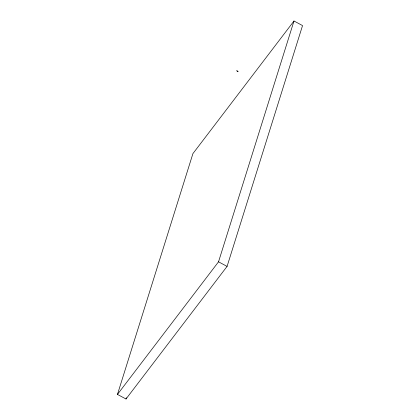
<?xml version="1.0" encoding="UTF-8"?>
<svg xmlns="http://www.w3.org/2000/svg" width="420" height="420" viewBox="0 0 420 420"><rect width="100%" height="100%" fill="white"/><g stroke="black" fill="none" stroke-linecap="round" stroke-linejoin="round"><path stroke-width="0.63" d="M117.458 394.422L192.922 153.605L293.99 21L302.542 25.578L227.078 266.396L126.011 399L117.458 394.422L218.526 261.817L293.99 21M126.011 399L126.399 397.751M218.526 261.817L227.078 266.396M236.806 70.817L238.03 71.468L236.806 70.817"/></g></svg>
